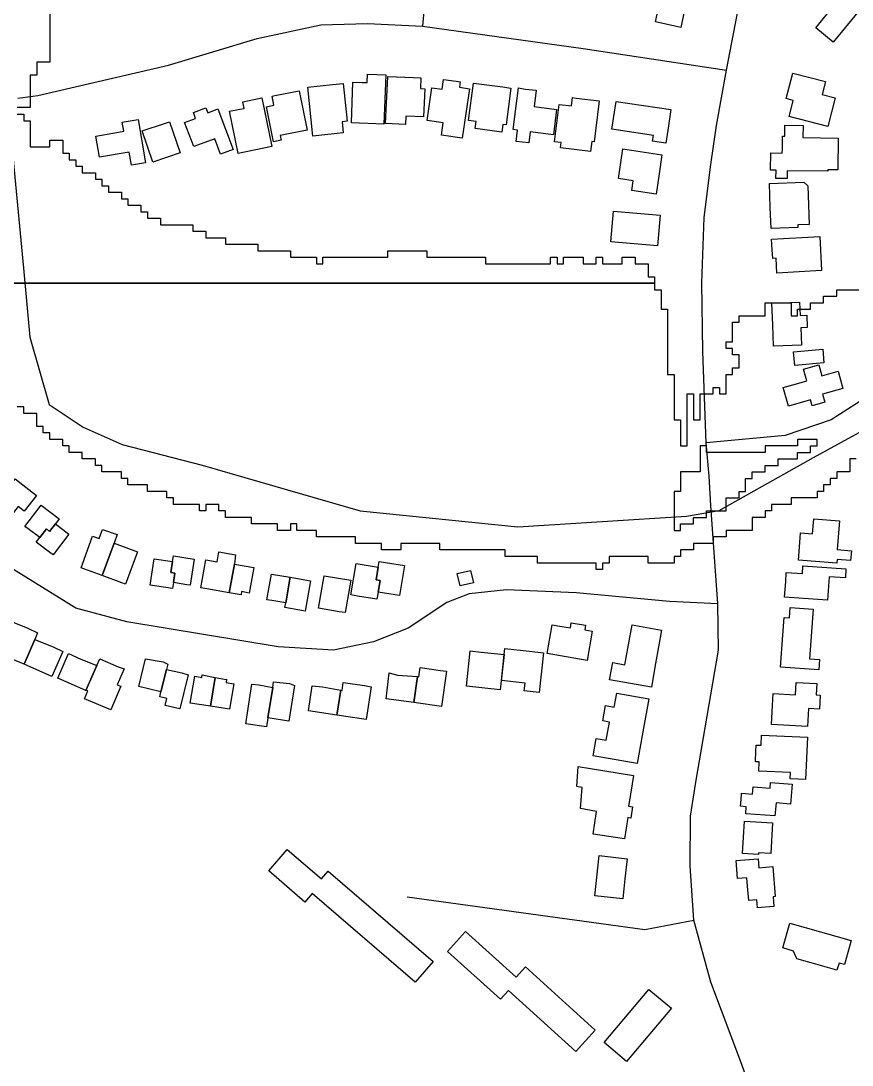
# Model space of a CAD drawing. Header units: metres. Extents: x 553506 to 563855, y 142925 to 150243.
# Drawn here: x 560025.1 to 560280.8, y 147759.6 to 148080.7 of the extents above; entities that cross this region are included whole.
import ezdxf

# ---------------------------------------------------------------- set-up
doc = ezdxf.new("R2010")
doc.units = ezdxf.units.M
for name, color, linetype in [('C-BUILDINGS', 8, 'Continuous'), ('C-FLOOD_ZONE_3', 150, 'Continuous'), ('C-ROADS', 33, 'Continuous'), ('C-WATERWAYS', 5, 'Continuous')]:
    doc.layers.add(name, color=color, linetype=linetype)

msp = doc.modelspace()

# ---------------------------------------------------------------- linework, layer by layer
at = {"layer": 'C-BUILDINGS'}
for points in [[(560229.7175, 148086.4645), (560228.0449, 148078.677), (560220.2819, 148080.338), (560223.7494, 148096.4734), (560231.5055, 148094.8122), (560229.7175, 148086.4645)], [(560274.9508, 148074.1193), (560269.5427, 148078.5027), (560275.4616, 148085.7549), (560274.8446, 148086.2588), (560275.269, 148086.7729), (560280.7973, 148093.5455), (560286.8154, 148088.6581), (560274.9508, 148074.1193)], [(560126.7348, 148049.3617), (560127.2394, 148061.8764), (560130.0251, 148061.774), (560131.6, 148061.7118), (560131.7068, 148064.3419), (560137.3064, 148064.1269), (560136.6957, 148048.9599), (560126.7348, 148049.3617)], [(560148.1036, 148063.1391), (560147.9544, 148059.8511), (560149.3408, 148059.783), (560148.9596, 148051.1565), (560143.5203, 148051.3876), (560143.4045, 148048.8241), (560137.2859, 148049.0896), (560137.9317, 148063.5788), (560145.8285, 148063.2351), (560148.1036, 148063.1391)], [(560271.5236, 148058.0407), (560275.5477, 148057.0088), (560273.2768, 148048.2342), (560261.345, 148051.3011), (560262.4808, 148055.6772), (560262.6245, 148056.2271), (560260.5171, 148056.7734), (560262.5378, 148064.6053), (560272.5598, 148062.0242), (560271.5236, 148058.0407)], [(560124.2682, 148061.4276), (560125.4753, 148049.8455), (560123.8727, 148049.6731), (560124.2319, 148046.2229), (560114.908, 148045.2532), (560113.3417, 148060.2856), (560120.9094, 148061.078), (560124.2682, 148061.4276)], [(560155.1031, 148062.6451), (560158.9863, 148062.0984), (560160.2088, 148061.9028), (560159.9665, 148060.2591), (560163.0632, 148059.8214), (560160.8605, 148044.5937), (560154.47, 148045.5074), (560155.0223, 148049.3199), (560150.0081, 148050.0428), (560151.469, 148060.1388), (560154.6785, 148059.6712), (560155.1031, 148062.6451)], [(560175.8229, 148060.019), (560174.3223, 148048.7309), (560173.3393, 148048.8672), (560173.022, 148046.4866), (560164.8157, 148047.5663), (560165.1039, 148049.7568), (560162.7943, 148050.0631), (560164.3173, 148061.53), (560173.3432, 148060.398), (560175.8229, 148060.019)], [(560181.7524, 148046.5363), (560181.3263, 148043.1618), (560177.4383, 148043.6415), (560177.8693, 148047.083), (560176.5356, 148047.2529), (560178.1431, 148060.0469), (560180.2086, 148059.7217), (560183.6245, 148059.3608), (560182.9921, 148054.3103), (560189.8421, 148053.4555), (560188.8689, 148045.6564), (560181.7524, 148046.5363)], [(560102.2502, 148042.0093), (560091.9262, 148039.929), (560089.306, 148052.8917), (560092.403, 148053.567), (560093.7733, 148053.7878), (560093.3684, 148055.7897), (560099.232, 148056.9742), (560102.2502, 148042.0093)], [(560110.7328, 148059.2025), (560113.1312, 148047.0788), (560104.8904, 148045.4529), (560105.181, 148043.9817), (560102.7563, 148043.4943), (560100.6233, 148054.2795), (560102.9233, 148054.7297), (560102.3597, 148057.5614), (560103.1657, 148057.7201), (560110.7328, 148059.2025)], [(560202.9306, 148056.112), (560201.4165, 148043.4656), (560200.6936, 148043.5544), (560200.3336, 148040.5269), (560191.0849, 148041.6297), (560191.2794, 148043.2385), (560189.2585, 148043.4759), (560190.6404, 148054.983), (560194.4576, 148054.5344), (560194.7696, 148057.0818), (560195.9066, 148056.9392), (560202.9306, 148056.112)], [(560083.4314, 148052.7308), (560085.7246, 148053.6259), (560090.4347, 148041.129), (560086.5304, 148039.6606), (560084.7244, 148044.4459), (560078.256, 148042.0294), (560075.4594, 148049.4327), (560078.8454, 148050.7069), (560078.1673, 148052.4999), (560082.0027, 148053.9328), (560082.5594, 148052.4476), (560083.4314, 148052.7308)], [(560223.4799, 148043.0409), (560219.3921, 148043.648), (560219.6642, 148045.4595), (560206.8808, 148047.3646), (560208.1593, 148055.9079), (560225.0375, 148053.3959), (560224.2786, 148048.3637), (560223.4799, 148043.0409)], [(560061.1341, 148050.3441), (560063.4424, 148037.0711), (560059.0966, 148036.3124), (560058.3904, 148040.3529), (560049.3296, 148038.7905), (560048.198, 148045.2663), (560055.082, 148046.4603), (560056.744, 148046.7458), (560056.2669, 148049.4912), (560061.1341, 148050.3441)], [(560065.7295, 148037.2649), (560062.453, 148046.8347), (560069.2461, 148049.15), (560070.8233, 148049.6889), (560074.0998, 148040.119), (560065.7295, 148037.2649)], [(560259.3099, 148041.4654), (560259.3669, 148045.2402), (560260.0244, 148045.2274), (560260.0716, 148048.6458), (560265.674, 148048.5646), (560265.6164, 148044.812), (560276.4508, 148044.6492), (560276.3088, 148034.8615), (560273.2944, 148034.901), (560273.288, 148034.4333), (560260.8101, 148034.6116), (560260.7737, 148032.1952), (560257.3395, 148032.2439), (560257.3718, 148034.7937), (560255.7001, 148034.8194), (560255.7738, 148040.0751), (560259.2848, 148040.0288), (560259.3099, 148041.4654)], [(560221.3686, 148033.6258), (560220.443, 148027.442), (560212.9626, 148028.5554), (560213.4144, 148031.5524), (560208.9191, 148032.2246), (560210.2791, 148041.2935), (560222.2548, 148039.5079), (560221.3686, 148033.6258)], [(560267.0937, 148029.955), (560267.5352, 148018.0485), (560264.0503, 148017.9286), (560264.083, 148017.106), (560255.8288, 148016.8039), (560255.5905, 148023.3187), (560255.319, 148030.6783), (560265.8706, 148031.0632), (560267.0937, 148029.955)], [(560221.2878, 148016.2716), (560220.8699, 148011.5172), (560206.5197, 148012.7724), (560207.3451, 148022.1696), (560221.695, 148020.9255), (560221.2878, 148016.2716)], [(560271.3811, 148003.911), (560257.6186, 148003.1365), (560257.3576, 148007.6916), (560256.3246, 148007.6371), (560256.1728, 148010.2591), (560255.9846, 148013.6033), (560270.7871, 148014.4326), (560271.3811, 148003.911)], [(560264.7651, 147990.0925), (560266.8112, 147990.1675), (560266.9561, 147986.4212), (560264.9449, 147986.3473), (560265.153, 147981.0225), (560256.6131, 147980.6892), (560256.3595, 147987.248), (560256.0962, 147993.8956), (560264.6011, 147994.2277), (560264.7651, 147990.0925)], [(560272.0857, 147975.5069), (560263.0903, 147974.7587), (560262.736, 147978.9437), (560271.7311, 147979.703), (560272.0857, 147975.5069)], [(560266.8397, 147969.9896), (560265.8266, 147973.553), (560270.5043, 147974.8788), (560271.4389, 147971.5912), (560276.4145, 147973.0041), (560277.9301, 147967.6756), (560271.6029, 147965.8866), (560272.3092, 147963.4155), (560268.4976, 147962.3394), (560267.9874, 147964.1265), (560261.2167, 147962.2123), (560259.5908, 147967.9381), (560263.6588, 147969.089), (560266.8397, 147969.9896)], [(560026.0644, 147929.9265), (560024.2299, 147931.3608), (560021.358, 147927.7208), (560020.2044, 147928.6198), (560018.2694, 147930.14), (560019.1169, 147931.2126), (560017.5251, 147932.4875), (560023.3638, 147939.8594), (560029.884, 147934.7869), (560026.0644, 147929.9265)], [(560027.3254, 147924.4565), (560026.3499, 147925.2497), (560031.3545, 147931.7942), (560036.8901, 147927.5815), (560035.7212, 147926.0537), (560033.941, 147923.7277), (560032.9455, 147924.4869), (560030.89, 147921.7962), (560027.3254, 147924.4565)], [(560035.7212, 147926.0537), (560039.8887, 147922.889), (560035.0057, 147916.4818), (560034.0535, 147917.1979), (560029.8357, 147920.4054), (560030.89, 147921.7962), (560032.9455, 147924.4869), (560033.941, 147923.7277), (560035.7212, 147926.0537)], [(560268.9802, 147927.6065), (560276.8513, 147926.9729), (560276.1346, 147918.1244), (560280.5362, 147917.772), (560280.2957, 147914.726), (560276.1323, 147915.0636), (560276.0419, 147913.9255), (560264.2247, 147914.8812), (560264.5482, 147918.8536), (560264.9057, 147923.3056), (560268.6063, 147923.0093), (560268.9802, 147927.6065)], [(560049.1959, 147921.4873), (560050.2125, 147924.3126), (560054.6665, 147922.7263), (560053.7428, 147920.0597), (560050.1165, 147910.1189), (560044.4665, 147912.1688), (560043.6323, 147912.4656), (560047.1315, 147922.2243), (560049.1959, 147921.4873)], [(560057.3221, 147907.5053), (560056.1624, 147907.9255), (560050.1165, 147910.1189), (560053.7428, 147920.0597), (560060.9484, 147917.4461), (560057.3221, 147907.5053)], [(560072.0123, 147916.2104), (560078.4269, 147915.1972), (560077.166, 147907.2), (560076.0995, 147907.3225), (560071.9949, 147908.0182), (560072.4433, 147910.9037), (560071.2068, 147911.0989), (560071.7251, 147914.4318), (560072.0123, 147916.2104)], [(560086.0206, 147917.4039), (560091.1586, 147916.529), (560090.7647, 147913.6897), (560089.1593, 147904.8581), (560082.2854, 147906.0239), (560080.4789, 147906.3349), (560081.9635, 147915.0069), (560085.5059, 147914.405), (560086.0206, 147917.4039)], [(560071.9949, 147908.0182), (560071.7036, 147906.1504), (560066.8628, 147906.9122), (560064.8185, 147907.2269), (560066.0836, 147915.3133), (560071.7251, 147914.4318), (560071.2068, 147911.0989), (560072.4433, 147910.9037), (560071.9949, 147908.0182)], [(560096.7197, 147912.6176), (560095.3004, 147904.7712), (560094.4155, 147904.8995), (560092.9942, 147905.1891), (560092.8152, 147904.204), (560089.1593, 147904.8581), (560090.7647, 147913.6897), (560096.7197, 147912.6176)], [(560134.9945, 147905.0849), (560134.6235, 147902.8585), (560128.6778, 147903.8529), (560126.5766, 147904.1992), (560128.1908, 147913.8658), (560135.0147, 147912.7319), (560134.3681, 147908.8051), (560135.5768, 147908.609), (560134.9945, 147905.0849)], [(560135.3092, 147914.4996), (560143.1239, 147913.2073), (560141.5932, 147903.9996), (560140.1737, 147904.2336), (560134.9945, 147905.0849), (560135.5768, 147908.609), (560134.3681, 147908.8051), (560135.0147, 147912.7319), (560135.3092, 147914.4996)], [(560265.6157, 147913.0993), (560278.8494, 147912.2323), (560278.6644, 147909.4218), (560273.6975, 147909.7453), (560273.2287, 147902.5852), (560259.995, 147903.4522), (560260.3138, 147908.2481), (560260.504, 147911.1144), (560265.464, 147910.7906), (560265.6157, 147913.0993)], [(560102.321, 147902.4858), (560100.7545, 147902.7264), (560102.1448, 147910.6052), (560107.9582, 147909.5955), (560106.5751, 147901.7058), (560102.321, 147902.4858)], [(560112.546, 147899.2318), (560110.8938, 147899.5254), (560106.3185, 147900.2954), (560106.5751, 147901.7058), (560107.9582, 147909.5955), (560114.1521, 147908.4864), (560112.546, 147899.2318)], [(560124.8243, 147898.7354), (560123.0049, 147899.0125), (560116.6775, 147900.1397), (560118.3952, 147910.0767), (560126.542, 147908.6724), (560124.8243, 147898.7354)], [(560160.1957, 147906.9615), (560159.3075, 147910.7848), (560163.3824, 147911.7132), (560164.2571, 147907.8784), (560160.1957, 147906.9615)], [(560267.6525, 147884.5698), (560270.7082, 147884.3313), (560270.4652, 147881.1405), (560258.7341, 147882.021), (560259.4765, 147891.8386), (560259.8813, 147897.2381), (560261.4929, 147897.1215), (560261.7349, 147900.3456), (560268.8059, 147899.8094), (560267.6525, 147884.5698)], [(560030.2423, 147892.5486), (560029.3827, 147890.5184), (560026.0631, 147882.8466), (560018.6798, 147886.0001), (560022.9282, 147895.7265), (560027.2476, 147893.969), (560030.2423, 147892.5486)], [(560194.0947, 147894.0283), (560194.3737, 147895.6174), (560198.7668, 147894.8641), (560198.5182, 147893.4205), (560200.845, 147893.0145), (560199.3006, 147884.0289), (560186.9579, 147886.1371), (560188.4786, 147894.9884), (560191.5001, 147894.5038), (560194.0947, 147894.0283)], [(560220.3308, 147883.1268), (560219.0141, 147875.8066), (560206.162, 147878.1103), (560207.1221, 147883.4159), (560210.8625, 147882.7424), (560213.0617, 147894.9427), (560222.1664, 147893.3123), (560220.3308, 147883.1268)], [(560037.9713, 147886.8238), (560034.6518, 147879.1519), (560026.0631, 147882.8466), (560029.3827, 147890.5184), (560035.2107, 147888.1401), (560037.9713, 147886.8238)], [(560162.1641, 147876.126), (560163.3088, 147886.9466), (560166.6407, 147886.5942), (560173.7676, 147885.837), (560172.51, 147875.0462), (560162.1641, 147876.126)], [(560179.9049, 147874.6647), (560180.1729, 147877.0549), (560172.8763, 147877.8735), (560173.7676, 147885.837), (560173.9814, 147887.7247), (560181.4393, 147886.8888), (560185.852, 147886.4031), (560184.4863, 147874.1509), (560179.9049, 147874.6647)], [(560036.4732, 147878.5854), (560039.7941, 147886.2128), (560043.5748, 147884.4719), (560048.4404, 147882.4643), (560045.1265, 147874.8371), (560036.4732, 147878.5854)], [(560056.8321, 147881.5015), (560054.7146, 147876.5383), (560055.8124, 147876.0828), (560052.7172, 147868.8409), (560044.6896, 147872.2525), (560045.7124, 147874.655), (560045.1265, 147874.8371), (560048.4404, 147882.4643), (560049.3671, 147884.5856), (560054.9953, 147882.112), (560056.8321, 147881.5015)], [(560061.3505, 147876.055), (560063.435, 147884.5454), (560068.8275, 147883.5782), (560070.2612, 147882.8883), (560069.8578, 147881.2508), (560068.1841, 147874.387), (560061.3505, 147876.055)], [(560069.8578, 147881.2508), (560074.5536, 147880.2062), (560076.5291, 147879.6334), (560073.9831, 147869.1252), (560069.4326, 147870.2188), (560069.9465, 147872.3495), (560067.7908, 147872.8722), (560068.1841, 147874.387), (560069.8578, 147881.2508)], [(560147.9316, 147881.8927), (560154.1329, 147880.9953), (560156.0075, 147880.7421), (560154.4646, 147869.909), (560145.9326, 147871.1122), (560147.068, 147879.0944), (560147.5248, 147879.0196), (560147.9316, 147881.8927)], [(560080.8619, 147879.4679), (560080.8647, 147879.6015), (560084.8314, 147878.8459), (560083.3741, 147869.9744), (560077.2069, 147870.8952), (560078.5775, 147879.1852), (560080.742, 147878.8297), (560080.8619, 147879.4679)], [(560088.3588, 147878.2769), (560088.1938, 147877.2923), (560090.5761, 147876.8991), (560089.2768, 147869.012), (560083.3741, 147869.9744), (560084.8314, 147878.8459), (560088.2146, 147878.1945), (560088.3588, 147878.2769)], [(560107.7598, 147876.9339), (560109.2802, 147876.3803), (560107.5183, 147865.3957), (560101.0683, 147866.419), (560102.5666, 147875.7703), (560102.8299, 147877.4147), (560107.7598, 147876.9339)], [(560124.2578, 147877.2145), (560130.7452, 147876.3372), (560132.8275, 147875.9235), (560131.2963, 147865.8365), (560122.2558, 147867.2019), (560123.4624, 147874.9192), (560123.8919, 147874.8213), (560124.2578, 147877.2145)], [(560147.068, 147879.0944), (560145.9326, 147871.1122), (560137.4379, 147872.2385), (560138.3788, 147880.1813), (560140.957, 147879.5605), (560147.068, 147879.0944)], [(560263.5654, 147877.3079), (560269.9105, 147876.9606), (560269.7191, 147873.4598), (560270.9445, 147873.3978), (560270.7089, 147869.072), (560267.3683, 147869.2572), (560267.072, 147863.7386), (560255.944, 147864.3374), (560256.2637, 147870.224), (560256.4642, 147873.8809), (560263.3554, 147873.506), (560263.5654, 147877.3079)], [(560102.5666, 147875.7703), (560101.0683, 147866.419), (560100.6667, 147863.6017), (560094.2603, 147864.5706), (560096.118, 147876.7491), (560098.2985, 147876.55), (560102.5666, 147875.7703)], [(560113.5163, 147868.5544), (560114.7296, 147876.2831), (560117.9144, 147875.9372), (560123.4624, 147874.9192), (560122.2558, 147867.2019), (560113.5163, 147868.5544)], [(560216.2192, 147860.9611), (560214.6643, 147852.3091), (560201.0742, 147854.7344), (560202.0207, 147860.0284), (560205.1141, 147859.4794), (560206.1078, 147865.0531), (560204.0618, 147865.4234), (560204.9069, 147870.1577), (560207.5574, 147869.6839), (560208.3378, 147874.0267), (560218.244, 147872.2544), (560216.2192, 147860.9611)], [(560266.4632, 147847.403), (560261.6815, 147847.6099), (560261.7651, 147849.6382), (560252.0482, 147850.0473), (560252.164, 147852.8334), (560251.0301, 147852.876), (560251.1673, 147856.0968), (560251.2466, 147858.0359), (560252.7448, 147857.9714), (560252.8778, 147861.103), (560267.0193, 147860.4981), (560266.4632, 147847.403)], [(560212.177, 147840.378), (560211.9899, 147839.2035), (560213.2548, 147838.9981), (560212.7176, 147835.5978), (560211.7831, 147835.7468), (560210.7305, 147829.1472), (560201.0627, 147830.671), (560202.1249, 147837.6381), (560197.1628, 147838.4739), (560197.7359, 147844.9806), (560196.1198, 147845.2418), (560196.5353, 147851.4208), (560213.4975, 147848.6999), (560212.177, 147840.378)], [(560250.3192, 147845.1852), (560255.5265, 147844.78), (560255.6613, 147846.5094), (560262.2843, 147845.9926), (560261.8039, 147839.8784), (560257.3464, 147840.229), (560257.031, 147836.2235), (560248.0461, 147836.9226), (560248.21, 147839.0647), (560246.4649, 147839.1994), (560246.62, 147841.1743), (560246.7797, 147843.2272), (560250.1438, 147842.9648), (560250.3192, 147845.1852)], [(560255.7207, 147824.663), (560251.9801, 147824.8913), (560251.9538, 147824.3897), (560247.0503, 147824.693), (560247.4642, 147831.3728), (560247.6691, 147834.6626), (560256.3062, 147834.1307), (560255.7207, 147824.663)], [(560114.7084, 147812.3739), (560112.4615, 147809.7663), (560101.3474, 147819.3366), (560107.0159, 147825.8908), (560117.5193, 147816.8468), (560119.6317, 147819.2833), (560151.8958, 147791.5293), (560146.3621, 147785.1351), (560114.7084, 147812.3739)], [(560210.8882, 147816.9203), (560210.1926, 147810.7548), (560201.5982, 147811.711), (560202.9964, 147824.0422), (560211.5841, 147823.0746), (560210.8882, 147816.9203)], [(560252.0948, 147820.3205), (560256.3632, 147820.654), (560257.0915, 147811.4277), (560256.4569, 147811.3745), (560256.691, 147808.3544), (560251.6696, 147807.9529), (560251.4725, 147810.4621), (560248.9548, 147810.2612), (560248.6006, 147814.6687), (560248.4031, 147817.1891), (560245.5086, 147816.9652), (560245.0704, 147822.4943), (560251.8841, 147823.0408), (560252.0948, 147820.3205)], [(560278.3828, 147790.5221), (560276.7251, 147790.9935), (560276.0949, 147788.7812), (560269.5842, 147790.6259), (560263.7083, 147792.2902), (560262.7596, 147794.6869), (560259.4299, 147795.6404), (560261.6166, 147803.3104), (560280.5069, 147797.9564), (560278.3828, 147790.5221)], [(560180.2574, 147789.8316), (560201.7544, 147770.3902), (560195.786, 147763.8154), (560175.0442, 147782.5792), (560172.5699, 147779.8642), (560156.2888, 147794.5935), (560161.8657, 147800.722), (560177.3846, 147786.6701), (560180.2574, 147789.8316)], [(560225.17, 147777.0862), (560211.3888, 147760.7516), (560204.4458, 147766.5897), (560218.2274, 147782.9133), (560225.17, 147777.0862)]]:
    msp.add_lwpolyline(points, close=True, dxfattribs=at)
at = {"layer": 'C-FLOOD_ZONE_3'}
for points in [[(560034, 148084), (560034, 148068), (560030, 148068), (560030, 148066), (560030, 148064), (560028, 148064), (560028, 148054), (560024, 148054)], [(560024, 148052), (560026, 148052), (560026, 148050), (560028, 148050), (560028, 148042), (560034, 148042), (560034, 148044), (560038, 148044), (560038, 148040), (560040, 148040), (560040, 148038), (560042, 148038), (560042, 148036), (560044, 148036), (560044, 148034), (560046, 148034), (560048, 148034), (560048, 148032), (560050, 148032), (560050, 148030), (560052, 148030), (560052, 148028), (560056, 148028), (560056, 148026), (560058, 148026), (560058, 148024), (560060, 148024), (560062, 148024), (560062, 148022), (560064, 148022), (560064, 148020), (560068, 148020), (560068, 148018), (560076, 148018), (560078, 148018), (560078, 148016), (560082, 148016), (560082, 148014), (560088, 148014), (560088, 148012), (560098, 148012), (560098, 148010), (560108, 148010), (560108, 148008), (560116, 148008), (560116, 148006), (560118, 148006), (560118, 148008), (560138, 148008), (560138, 148010), (560150, 148010), (560150, 148008), (560168, 148008), (560168, 148006), (560188, 148006), (560188, 148008), (560190, 148008), (560190, 148006), (560192, 148006), (560192, 148008), (560194, 148008), (560196, 148008), (560198, 148008), (560198, 148006), (560202, 148006), (560202, 148008), (560204, 148008), (560204, 148006), (560210, 148006), (560210, 148008), (560214, 148008), (560214, 148006), (560216, 148006), (560218, 148006), (560218, 148004), (560218, 148002), (560220, 148002), (560220, 148000), (560020, 148000)], [(560020, 148000), (560220, 148000), (560220, 147998), (560222, 147998), (560222, 147996), (560222, 147992), (560224, 147992), (560224, 147984), (560224, 147972), (560226, 147972), (560226, 147958), (560228, 147958), (560228, 147950), (560230, 147950), (560230, 147966), (560232, 147966), (560232, 147958), (560234, 147958), (560234, 147966), (560238, 147966), (560238, 147968), (560240, 147968), (560240, 147966), (560242, 147966), (560242, 147972), (560244, 147972), (560244, 147974), (560246, 147974), (560246, 147974), (560246, 147978), (560244, 147978), (560244, 147980), (560242, 147980), (560242, 147982), (560244, 147982), (560244, 147988), (560246, 147988), (560246, 147990), (560254, 147990), (560254, 147994), (560256, 147994), (560262, 147994), (560262, 147990), (560264, 147990), (560264, 147992), (560268, 147992), (560268, 147994), (560272, 147994), (560272, 147996), (560276, 147996), (560276, 147998), (560290, 147998)], [(560282, 147946), (560280, 147946), (560280, 147942), (560276, 147942), (560276, 147940), (560274, 147940), (560274, 147938), (560272, 147938), (560272, 147936), (560270, 147936), (560270, 147934), (560264, 147934), (560262, 147934), (560262, 147932), (560258, 147932), (560256, 147932), (560256, 147930), (560254, 147930), (560254, 147928), (560250, 147928), (560250, 147924), (560242, 147924), (560242, 147922), (560238, 147922), (560238, 147920), (560232, 147920), (560232, 147918), (560228, 147918), (560228, 147916), (560226, 147916), (560226, 147914), (560218, 147914), (560218, 147916), (560216, 147916), (560214, 147916), (560206, 147916), (560206, 147914), (560204, 147914), (560204, 147912), (560202, 147912), (560202, 147914), (560200, 147914), (560184, 147914), (560184, 147916), (560182, 147916), (560174, 147916), (560174, 147918), (560170, 147918), (560154, 147918), (560154, 147920), (560142, 147920), (560142, 147918), (560136, 147918), (560136, 147920), (560134, 147920), (560128, 147920), (560128, 147922), (560126, 147922), (560116, 147922), (560116, 147924), (560110, 147924), (560110, 147926), (560108, 147926), (560108, 147924), (560104, 147924), (560104, 147926), (560102, 147926), (560096, 147926), (560096, 147928), (560094, 147928), (560088, 147928), (560088, 147930), (560086, 147930), (560086, 147932), (560084, 147932), (560082, 147932), (560082, 147930), (560080, 147930), (560080, 147932), (560078, 147932), (560072, 147932), (560072, 147934), (560070, 147934), (560070, 147936), (560068, 147936), (560064, 147936), (560064, 147938), (560060, 147938), (560058, 147938), (560058, 147940), (560056, 147940), (560056, 147942), (560054, 147942), (560050, 147942), (560050, 147944), (560048, 147944), (560048, 147946), (560046, 147946), (560044, 147946), (560044, 147948), (560042, 147948), (560040, 147948), (560040, 147950), (560038, 147950), (560038, 147952), (560036, 147952), (560034, 147952), (560034, 147954), (560032, 147954), (560032, 147956), (560030, 147956), (560030, 147960), (560026, 147960), (560026, 147962), (560024, 147962)]]:
    msp.add_lwpolyline(points, dxfattribs=at)
msp.add_lwpolyline([(560258, 147944), (560258, 147946), (560264, 147946), (560264, 147948), (560268, 147948), (560268, 147950), (560270, 147950), (560270, 147952), (560264, 147952), (560264, 147950), (560254, 147950), (560254, 147948), (560236, 147948), (560236, 147950), (560234, 147950), (560234, 147942), (560228, 147942), (560228, 147936), (560226, 147936), (560226, 147924), (560228, 147924), (560228, 147926), (560232, 147926), (560232, 147928), (560236, 147928), (560236, 147930), (560242, 147930), (560242, 147934), (560246, 147934), (560246, 147936), (560248, 147936), (560248, 147940), (560250, 147940), (560250, 147942), (560254, 147942), (560254, 147944), (560258, 147944)], close=True, dxfattribs=at)
at = {"layer": 'C-ROADS'}
for points in [[(560242.1501, 148065.5496), (560246.4074, 148087.9647), (560250.6214, 148105.0472), (560256.545, 148118.4211), (560264.0957, 148134.5393), (560276.6364, 148158.5486), (560287.6972, 148181.8105), (560303.7494, 148208.4338), (560319.1383, 148237.0397), (560334.0959, 148258.8541), (560350.9687, 148284.2566), (560362.9103, 148297.6516), (560371.3792, 148304.4939), (560380.2706, 148310.793), (560388.8902, 148315.0467), (560411.4154, 148325.9899), (560434.5784, 148336.6527)], [(560261.106, 148329.5776), (560243.2195, 148296.7758), (560224.9449, 148262.9602), (560222.0961, 148257.6958), (560209.0022, 148229.6849), (560202.2452, 148208.7389), (560192.4983, 148189.2912), (560172.3431, 148158.5892), (560159.6812, 148138.2271), (560155.2496, 148126.547), (560151.7108, 148114.483), (560148.5922, 148079.0814)], [(560024.1364, 148056.8708), (560030.3254, 148057.7092), (560070.465, 148067.0183), (560097.7374, 148075.3143), (560117.3942, 148079.422), (560131.719, 148079.8686), (560148.5922, 148079.0814), (560198.0397, 148072.1536), (560242.1501, 148065.5496)], [(560256.0568, 147735.689), (560253.1371, 147742.0979), (560246.8109, 147759.7642), (560237.28, 147785.1326), (560232.0486, 147804.2355), (560230.929, 147820.851), (560231.0883, 147836.1375), (560232.6345, 147846.6368), (560239.6614, 147887.1801), (560239.4545, 147901.4312), (560237.2586, 147931.7031), (560236.7736, 147940.7478), (560235.8807, 147950.993), (560234.8113, 147978.9961), (560234.529, 148000.1455), (560235.2452, 148020.213), (560237.3082, 148036.5495), (560239.0309, 148048.5569), (560242.1501, 148065.5496)], [(560239.4545, 147901.4312), (560224.5385, 147902.2124), (560195.9057, 147904.7807), (560174.4205, 147905.7022), (560163.0183, 147904.5564), (560156.0818, 147901.9026), (560144.2007, 147893.9192), (560133.5064, 147889.8015), (560121.242, 147887.1598), (560104.221, 147888.1874), (560057.7031, 147895.9531), (560041.9607, 147900.1482), (560021.4667, 147912.7878), (559983.7035, 147943.1871), (559968.7264, 147958.0577), (559956.44, 147974.9821), (559930.3485, 148018.7674)], [(560319.1997, 148016.5001), (560313.5312, 147996.5228), (560310.0641, 147985.5294), (560299.9516, 147974.4288), (560274.2876, 147958.0458), (560260.1609, 147953.2531), (560235.8807, 147950.993)], [(560143.9144, 147811.3924), (560217.0313, 147801.3073), (560232.0486, 147804.2355)]]:
    msp.add_lwpolyline(points, dxfattribs=at)
at = {"layer": 'C-WATERWAYS'}
for points in [[(560069.4347, 148570.3741), (560046.0839, 148500.2618), (560041.0478, 148493.6271), (560034.7926, 148489.7704), (560032.1458, 148468.1514), (560019.2414, 148454.2374), (560014.5198, 148434.5905), (560023.8687, 148425.989), (560011.3913, 148397.0183), (560002.0561, 148390.1496), (559994.8623, 148367.4985), (559999.2158, 148343.7714), (559990.7865, 148323.9756), (559985.8057, 148268.6602), (560009.9776, 148137.2557), (560017.051, 148111.0535), (560019.5463, 148078.0863), (560018.7349, 148073.1638), (560021.5997, 148049.8801), (560025.9453, 148004.6496), (560027.8224, 147983.4498), (560033.8085, 147962.7564)], [(560239.8509, 147930.1813), (560268.9236, 147946.4479), (560294.6708, 147960.6186), (560313.6565, 147967.4217), (560323.9888, 147968.5679), (560333.0745, 147966.6477), (560357.6856, 147963.0086), (560477.875, 147918.425), (560500.1215, 147910.3719), (560530.5, 147889.7624), (560546.5613, 147877.6207), (560554.5316, 147872.0266), (560560.6402, 147870.7484)], [(560033.8085, 147962.7564), (560044.2837, 147955.7259), (560056.2775, 147950.4457), (560080.8899, 147944.0673), (560129.4699, 147930.022), (560177.9247, 147925.1554), (560229.7831, 147928.398)], [(560229.7831, 147928.398), (560239.8509, 147930.1813)]]:
    msp.add_lwpolyline(points, dxfattribs=at)

doc.saveas('drawing.dxf')
